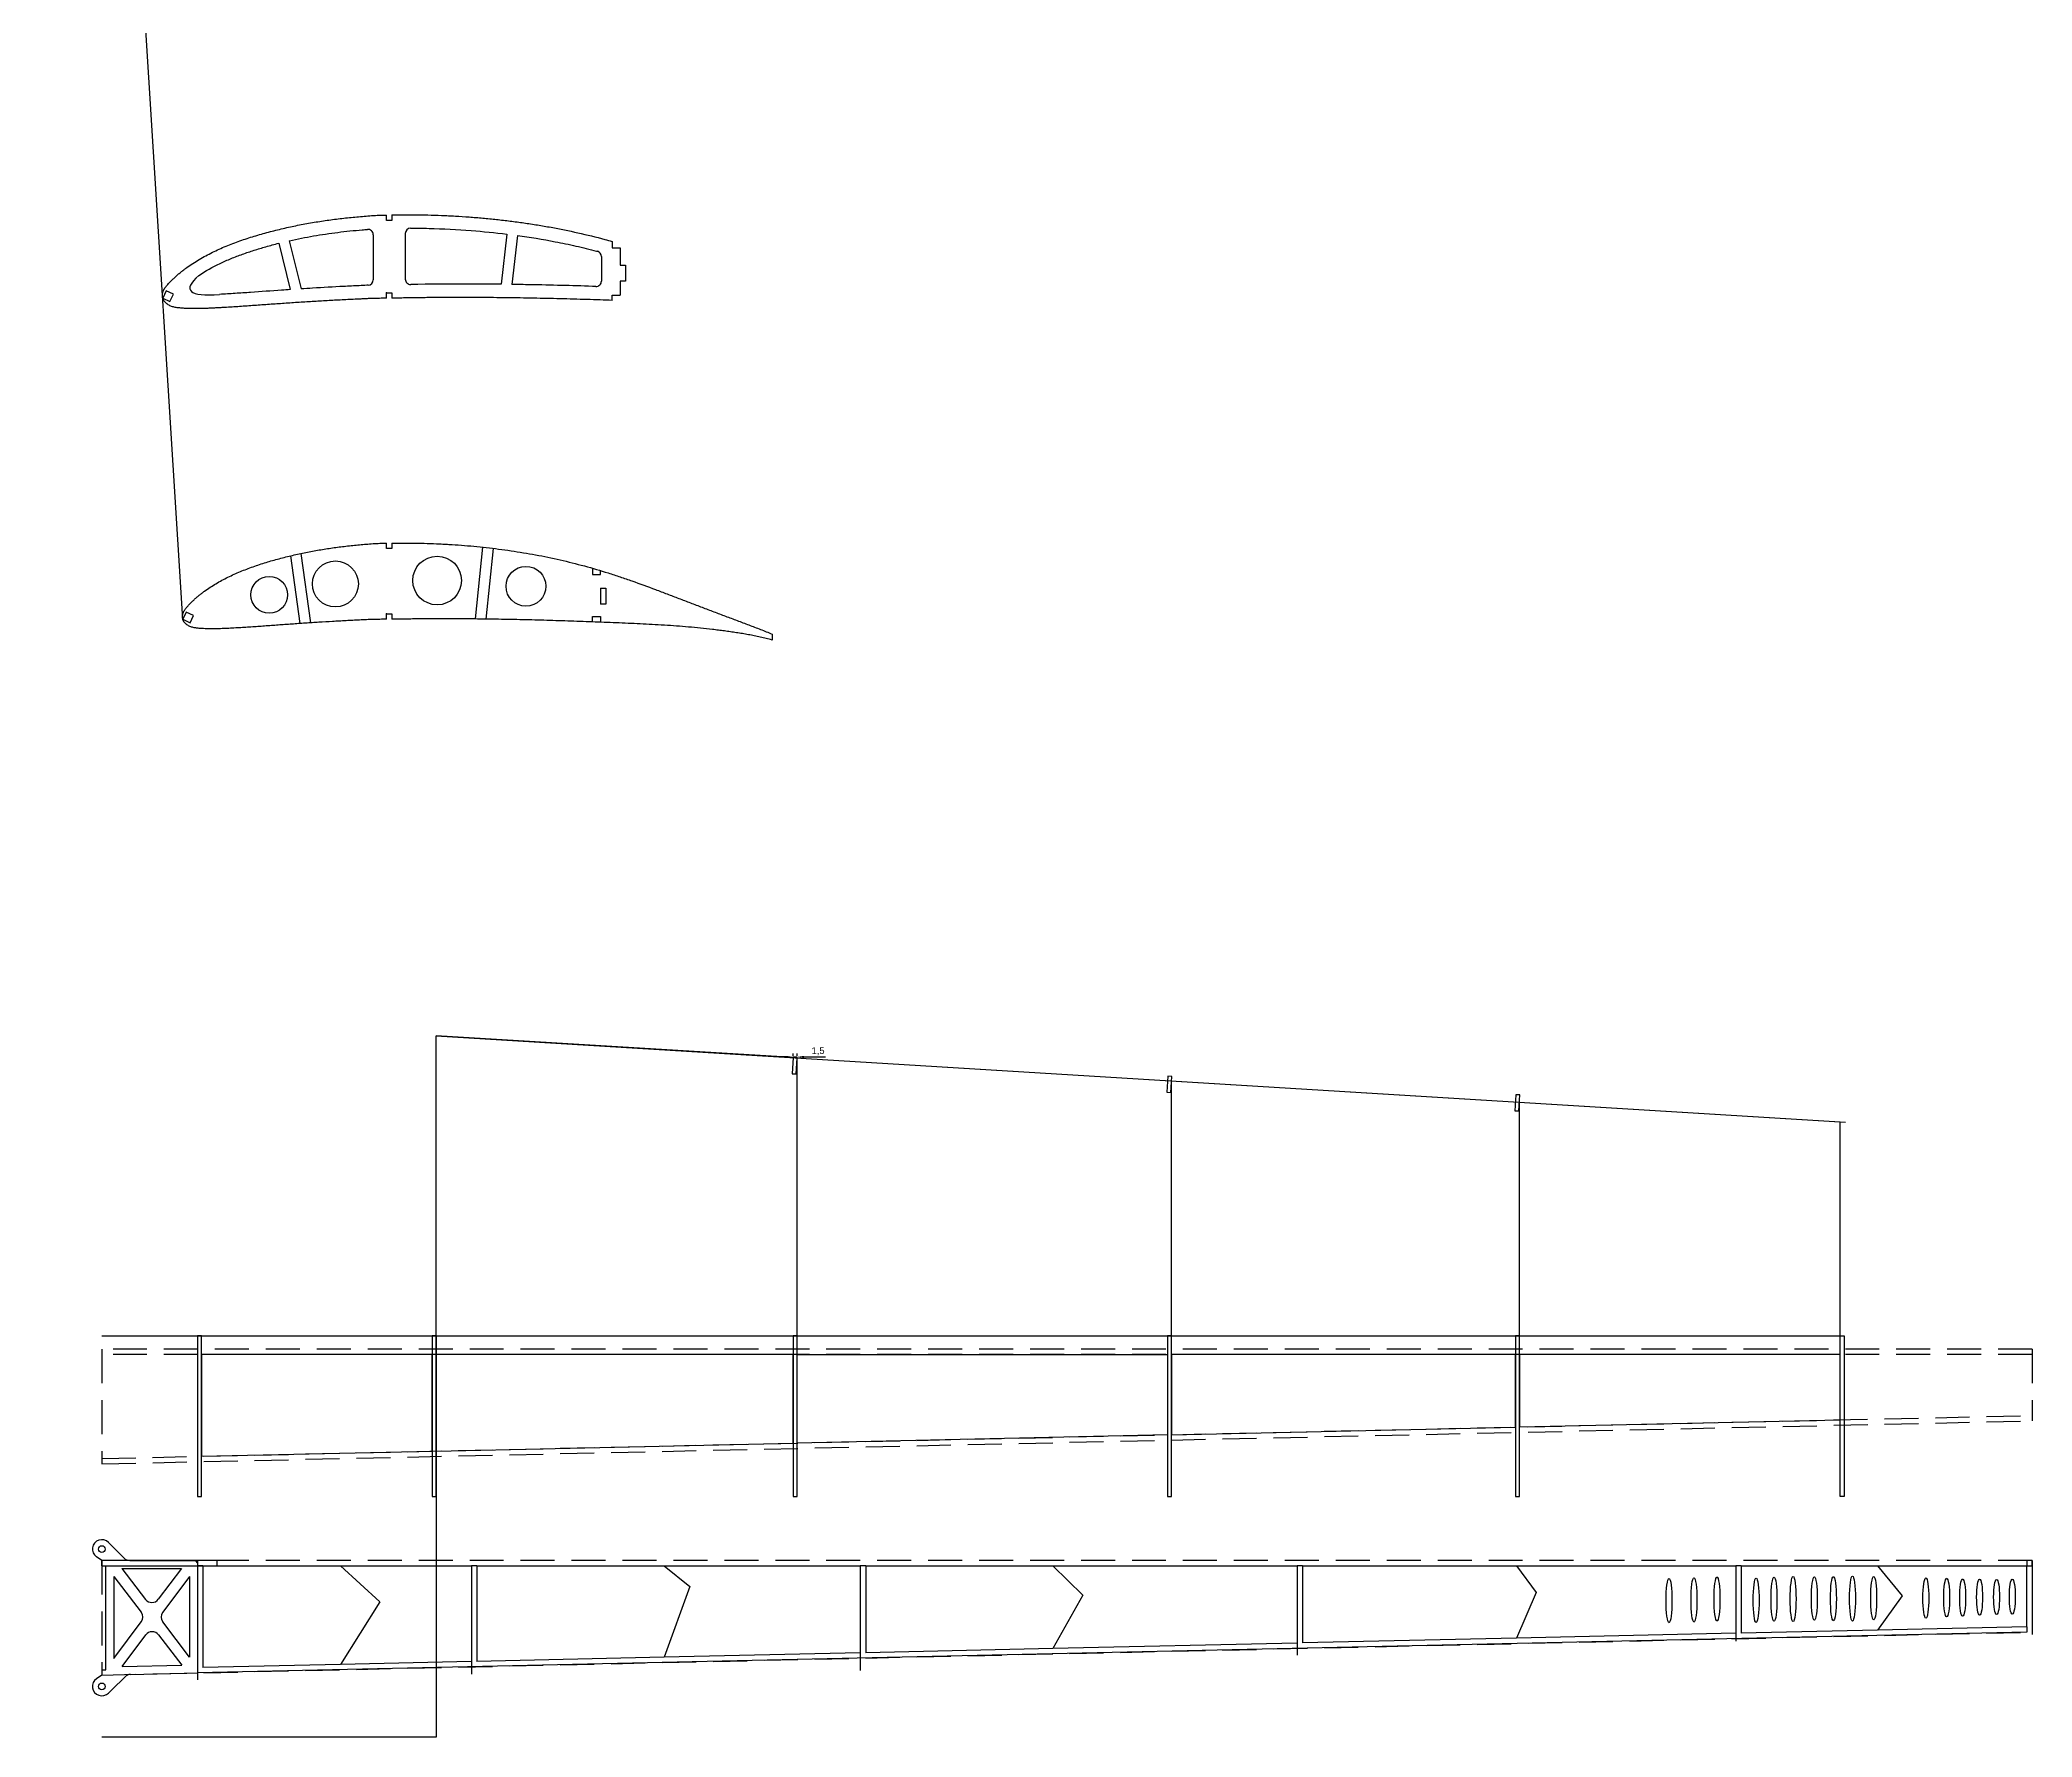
# Model space of a CAD drawing. Header units: millimetres. Extents: x -6564 to 404, y -3346 to 414.
# Drawn here: x -5737 to -4992, y -1348 to -714 of the extents above; entities that cross this region are included whole.
import ezdxf

# ---------------------------------------------------------------- set-up
doc = ezdxf.new("R2010")
doc.units = ezdxf.units.MM
doc.linetypes.add('DASHED', pattern=[19.05, 12.7, -6.35])
for name, color, linetype in [('10', 7, 'Continuous'), ('11', 80, 'Continuous'), ('111', 140, 'DASHED'), ('7', 1, 'Continuous'), ('LAYER01', 7, 'Continuous')]:
    doc.layers.add(name, color=color, linetype=linetype)
doc.styles.get("Standard").update_dxf_attribs({"font": 'arial.ttf'})
doc.dimstyles.new('ISO-25', dxfattribs={"dimtxt": 2.5, "dimasz": 2.5, "dimexe": 1.25, "dimexo": 0.625, "dimtad": 1, "dimtxsty": 'Standard', "dimcen": 2.5, "dimadec": 0, "dimazin": 0, "dimtfac": 1, "dimtmove": 0, "dimatfit": 3, "dimfxl": 1, "dimarcsym": 0})

# ---------------------------------------------------------------- blocks, each defined once
blk = doc.blocks.new('*D19')
at = {"layer": '7', "color": 0, "lineweight": -2, "transparency": 16777216}
for p, q in [((-5457.33, -1093.75), (-5459.83, -1093.75)), ((-5454.83, -1093.38), (-5454.83, -1092.5)), ((-5454.83, -1093.75), (-5453.33, -1093.75)), ((-5453.33, -1093.38), (-5453.33, -1092.5)), ((-5450.83, -1093.75), (-5442.74, -1093.75))]:
    blk.add_line(p, q, dxfattribs=at)
at = {"layer": '7', "color": 0, "transparency": 16777216}
for points in [[(-5457.33, -1093.33), (-5457.33, -1094.16), (-5454.83, -1093.75)], [(-5450.83, -1093.33), (-5450.83, -1094.16), (-5453.33, -1093.75)]]:
    blk.add_solid(points, dxfattribs=at)
at = {"layer": 'Defpoints', "color": 0, "transparency": 16777216}
for p in [(-5454.83, -1094), (-5453.33, -1093.75), (-5453.33, -1094)]:
    blk.add_point(p, dxfattribs=at)
at = {"layer": '7', "color": 0, "transparency": 16777216, "insert": (-5445.53, -1091.62), "char_height": 2.5, "attachment_point": 5}
blk.add_mtext('1,5', dxfattribs=at)

msp = doc.modelspace()

# ---------------------------------------------------------------- linework, layer by layer
for p, q in [((-5683.0356, -930.1485), (-5736.5064, -79.1038)), ((-5606.8713, -781.0124), (-5606.8713, -779.0294)), ((-5604.8713, -781.0124), (-5606.8713, -781.0124)), ((-5604.8713, -779.0124), (-5604.8713, -781.0124)), ((-5647.1432, -789.5775), (-5642.9092, -806.905)), ((-5643.2518, -788.6514), (-5638.8564, -806.6396)), ((-5611.8713, -786.3841), (-5611.8713, -803.2895)), ((-5599.8713, -785.946), (-5599.8713, -802.9901)), ((-5561.9005, -786.1615), (-5564.0637, -804.9336)), ((-5557.9336, -786.6786), (-5560.0431, -804.9844)), ((-5522.5347, -788.8978), (-5522.5347, -791.2978)), ((-5526.5347, -794.5216), (-5526.5347, -803.7274)), ((-5522.5347, -791.2978), (-5519.5347, -791.2978)), ((-5519.5347, -791.2978), (-5519.5347, -797.7978)), ((-5519.5347, -797.7978), (-5517.5347, -797.7978)), ((-5517.5347, -803.7978), (-5519.5347, -803.7978)), ((-5519.5347, -803.7978), (-5519.5347, -808.9318)), ((-5517.5347, -797.7978), (-5517.5347, -803.7978)), ((-5606.8713, -810.1311), (-5606.8713, -808.1311)), ((-5606.8713, -808.1311), (-5604.8713, -808.1311)), ((-5604.8713, -808.1311), (-5604.8713, -810.0971)), ((-5522.5347, -810.9318), (-5522.5347, -808.9318)), ((-5522.5347, -808.9318), (-5519.5347, -808.9318)), ((-5642.802, -906.4168), (-5639.3041, -931.7386)), ((-5638.8861, -905.5334), (-5635.3029, -931.4724)), ((-5606.8713, -903.6999), (-5606.8713, -901.7177)), ((-5604.8713, -903.6999), (-5606.8713, -903.6999)), ((-5604.8713, -901.6999), (-5604.8713, -903.6999)), ((-5570.9916, -903.1733), (-5573.7979, -930.0236)), ((-5567.0171, -903.6256), (-5569.781, -930.0703)), ((-5529.8952, -911.0459), (-5529.8952, -913.4459)), ((-5529.8952, -913.4459), (-5526.8952, -913.4459)), ((-5526.8952, -913.4459), (-5526.8952, -911.9272)), ((-5526.8952, -918.4459), (-5524.8952, -918.4459)), ((-5526.8952, -918.4459), (-5526.8952, -924.4459)), ((-5524.8952, -918.4459), (-5524.8952, -924.4459)), ((-5606.8713, -930.1311), (-5606.8713, -928.1311)), ((-5606.8713, -928.1311), (-5604.8713, -928.1311)), ((-5604.8713, -928.1311), (-5604.8713, -930.1054)), ((-5529.8952, -931.1353), (-5529.8952, -929.1353)), ((-5529.8952, -929.1353), (-5526.8952, -929.1353)), ((-5524.8952, -924.4459), (-5526.8952, -924.4459)), ((-5526.8952, -929.1353), (-5526.8952, -931.2496)), ((-5676.052, -1204.9932), (-5676.052, -1243.0112)), ((-5589.8267, -1204.9932), (-5676.052, -1204.9932)), ((-5589.8267, -1241.0931), (-5589.8267, -1204.9932)), ((-5588.3267, -1204.9932), (-5588.3267, -1241.0597)), ((-5454.8267, -1204.9932), (-5588.3267, -1204.9932)), ((-5454.8267, -1238.0898), (-5454.8267, -1204.9932)), ((-5453.3267, -1204.9932), (-5314.8267, -1204.9932)), ((-5453.3267, -1238.0565), (-5453.3267, -1204.9932)), ((-5314.8267, -1204.9932), (-5314.8267, -1234.9754)), ((-5313.3267, -1204.9932), (-5313.3267, -1234.942)), ((-5184.8267, -1204.9932), (-5313.3267, -1204.9932)), ((-5184.8267, -1232.0834), (-5184.8267, -1204.9932)), ((-5183.3267, -1204.9932), (-5183.3267, -1232.05)), ((-5063.3267, -1204.9932), (-5183.3267, -1204.9932)), ((-5063.3267, -1229.3805), (-5063.3267, -1204.9932)), ((-5314.8267, -1234.9754), (-5453.3267, -1238.0565)), ((-5313.3267, -1234.942), (-5184.8267, -1232.0834)), ((-5183.3267, -1232.05), (-5063.3267, -1229.3805)), ((-5676.052, -1243.0112), (-5589.8267, -1241.0931)), ((-5588.3267, -1241.0597), (-5454.8267, -1238.0898)), ((-5715.8016, -1275.2025), (-5715.8016, -1275.2025)), ((-5715.8016, -1275.2025), (-5715.8016, -1275.2025)), ((-5715.8016, -1275.2025), (-5715.8016, -1275.2025)), ((-5715.8016, -1275.2025), (-5715.8016, -1275.2025)), ((-5715.8016, -1275.2025), (-5715.8016, -1275.2025)), ((-5715.8016, -1275.2025), (-5715.8016, -1275.2025)), ((-5715.8016, -1275.2025), (-5715.8016, -1275.2025)), ((-5715.8016, -1275.2025), (-5715.8016, -1275.2025)), ((-5715.8016, -1275.2025), (-5715.8016, -1275.2025)), ((-5715.8016, -1275.2025), (-5715.8016, -1275.2025)), ((-5713.3267, -1281.9274), (-5715.3121, -1280.5597)), ((-5710.8518, -1275.2025), (-5710.8518, -1275.2025)), ((-5710.8518, -1275.2025), (-5710.8518, -1275.2025)), ((-5710.8518, -1275.2025), (-5710.8518, -1275.2025)), ((-5710.8518, -1275.2025), (-5710.8518, -1275.2025)), ((-5710.8518, -1275.2025), (-5710.8518, -1275.2025)), ((-5710.8518, -1275.2025), (-5710.8518, -1275.2025)), ((-5710.8518, -1275.2025), (-5710.8518, -1275.2025)), ((-5710.8518, -1275.2025), (-5710.8518, -1275.2025)), ((-5710.8518, -1275.2025), (-5710.8518, -1275.2025)), ((-5710.8518, -1275.2025), (-5710.8518, -1275.2025)), ((-5710.8518, -1275.2025), (-5705.0056, -1281.0487)), ((-5710.8518, -1275.2025), (-5710.8518, -1275.2025)), ((-5710.8518, -1275.2025), (-5710.8518, -1275.2025)), ((-5710.8518, -1275.2025), (-5710.8518, -1275.2025)), ((-5710.8518, -1275.2025), (-5710.8518, -1275.2025)), ((-5710.8518, -1275.2025), (-5710.8518, -1275.2025)), ((-5710.8518, -1275.2025), (-5710.8518, -1275.2025)), ((-5710.8518, -1275.2025), (-5710.8518, -1275.2025)), ((-5710.8518, -1275.2025), (-5710.8518, -1275.2025)), ((-5710.8518, -1275.2025), (-5710.8518, -1275.2025)), ((-5710.8518, -1275.2025), (-5710.8518, -1275.2025)), ((-5713.3267, -1281.9274), (-5713.3267, -1281.9274)), ((-5713.3267, -1281.9274), (-5713.3267, -1281.9274)), ((-5713.3267, -1283.9274), (-5713.3267, -1281.9274)), ((-5713.3267, -1281.9274), (-5713.3267, -1281.9274)), ((-5713.3267, -1281.9274), (-5713.3267, -1281.9274)), ((-5713.3267, -1281.9274), (-5713.3267, -1281.9274)), ((-5713.3267, -1281.9274), (-5713.3267, -1281.9274)), ((-5713.3267, -1283.9274), (-5711.8267, -1283.9274)), ((-5711.8267, -1322.7751), (-5711.8267, -1283.9274)), ((-5708.8267, -1287.9274), (-5708.8267, -1318.5967)), ((-5708.8267, -1287.9274), (-5698.586, -1301.3078)), ((-5705.8267, -1284.9274), (-5683.552, -1284.9274)), ((-5705.8267, -1284.9274), (-5697.0025, -1296.491)), ((-5702.8843, -1281.9274), (-5678.3843, -1281.9274)), ((-5683.552, -1284.9274), (-5692.2183, -1296.4721)), ((-5680.552, -1287.9273), (-5690.5751, -1301.3181)), ((-5680.552, -1287.9273), (-5680.5513, -1318.0493)), ((-5678.3843, -1281.9274), (-5677.552, -1282.9765)), ((-5678.3843, -1281.9274), (-5677.552, -1281.9274)), ((-5677.552, -1281.9274), (-5677.552, -1282.9765)), ((-5677.552, -1282.9765), (-5677.552, -1323.9765)), ((-5675.552, -1283.9274), (-5677.552, -1283.9274)), ((-5677.552, -1283.9274), (-5677.552, -1326.5326)), ((-5675.552, -1283.9274), (-5675.552, -1321.943)), ((-5573.1369, -1283.9274), (-5575.1369, -1283.9274)), ((-5575.1369, -1283.9274), (-5575.1369, -1324.3992)), ((-5575.1369, -1283.9274), (-5575.1369, -1319.7014)), ((-5573.1369, -1283.9274), (-5573.1369, -1319.6679)), ((-5427.7333, -1283.9274), (-5429.7333, -1283.9274)), ((-5429.7333, -1283.9274), (-5429.7333, -1323.1138)), ((-5429.7333, -1283.9274), (-5429.7333, -1316.4666)), ((-5427.7333, -1283.9274), (-5427.7333, -1316.4331)), ((-5264.4559, -1283.9274), (-5266.4559, -1283.9274)), ((-5266.4559, -1283.9274), (-5266.4559, -1317.3716)), ((-5266.4559, -1283.9274), (-5266.4559, -1312.8328)), ((-5264.4559, -1283.9274), (-5264.4559, -1312.7993)), ((-5100.3978, -1283.9274), (-5102.3978, -1283.9274)), ((-5102.3978, -1283.9274), (-5102.3978, -1312.1346)), ((-5102.3978, -1283.9274), (-5102.3978, -1309.1816)), ((-5100.3978, -1283.9274), (-5100.3978, -1309.1481)), ((-4991.5951, -1281.9274), (-4993.5951, -1281.9274)), ((-4993.5951, -1281.9274), (-4993.5951, -1283.9274)), ((-4993.5951, -1306.7639), (-4993.5951, -1283.9274)), ((-4993.5951, -1283.9274), (-4991.5951, -1283.9274)), ((-4991.5951, -1283.9274), (-4991.5951, -1281.9274)), ((-4991.5951, -1283.9274), (-4991.5951, -1309.5886)), ((-5708.8267, -1318.5967), (-5698.5691, -1304.9322)), ((-5705.753, -1321.5958), (-5696.9072, -1309.7778)), ((-5692.1231, -1309.7522), (-5683.4777, -1321.0484)), ((-5680.5513, -1318.0493), (-5690.5583, -1304.9358)), ((-4993.5951, -1308.7639), (-5677.552, -1323.9765)), ((-4993.5951, -1306.7639), (-4993.5951, -1308.7639)), ((-5713.3267, -1324.7751), (-5715.3121, -1326.1428)), ((-5713.3267, -1322.7751), (-5713.3267, -1324.7751)), ((-5713.3267, -1322.7751), (-5711.8267, -1322.7751)), ((-5709.6314, -1330.3032), (-5704.6593, -1325.4275)), ((-5705.753, -1321.5958), (-5683.4777, -1321.0484)), ((-5702.605, -1324.5358), (-5677.552, -1323.9765)), ((-5710.8518, -1331.5), (-5709.6314, -1330.3032)), ((-5710.8518, -1331.5), (-5710.8518, -1331.5)), ((-5710.8518, -1331.5), (-5710.8518, -1331.5)), ((-5710.8518, -1331.5), (-5710.8518, -1331.5)), ((-5710.8518, -1331.5), (-5710.8518, -1331.5)), ((-5710.8518, -1331.5), (-5710.8518, -1331.5)), ((-5710.8518, -1331.5), (-5710.8518, -1331.5)), ((-5710.8518, -1331.5), (-5710.8518, -1331.5)), ((-5710.8518, -1331.5), (-5710.8518, -1331.5))]:
    msp.add_line(p, q)
at = {"color": 7, "linetype": 'Continuous', "lineweight": 25}
for p, q in [((-5677.0805, -801.6488), (-5677.0803, -801.649)), ((-5689.3135, -807.3408), (-5690.5813, -810.0597)), ((-5690.5813, -810.0597), (-5687.8624, -811.3276)), ((-5686.5945, -808.6086), (-5689.3135, -807.3408)), ((-5687.8624, -811.3276), (-5686.5945, -808.6086)), ((-5681.7678, -927.4296), (-5683.0356, -930.1485)), ((-5683.0356, -930.1485), (-5680.3167, -931.4163)), ((-5679.0488, -928.6974), (-5681.7678, -927.4296)), ((-5680.3167, -931.4163), (-5679.0488, -928.6974)), ((-5462.7583, -935.6936), (-5462.7547, -937.899))]:
    msp.add_line(p, q, dxfattribs=at)
for points in [[(-5453.328, -1094.0953), (-5454.8252, -1094.0034), (-5455.1925, -1099.9922), (-5453.6953, -1100.084)], [(-5313.2293, -1101.0504), (-5314.7265, -1100.9585), (-5315.0938, -1106.9473), (-5313.5966, -1107.0391)], [(-5183.1636, -1107.9335), (-5184.6608, -1107.8417), (-5185.0282, -1113.8304), (-5183.531, -1113.9222)]]:
    msp.add_lwpolyline(points, close=True)
for centre, radius in [((-5626.012, -916.9338), 8.5967), ((-5587.9547, -915.6451), 9.0927), ((-5650.7285, -920.998), 6.8754), ((-5554.7578, -917.793), 7.4394), ((-5713.3267, -1277.6774), 1.25), ((-5713.3267, -1277.6774), 1.25), ((-5713.3267, -1277.6774), 1.25), ((-5713.3267, -1277.6774), 1.25), ((-5713.3267, -1277.6774), 1.25), ((-5713.3267, -1329.0251), 1.25), ((-5713.3267, -1329.0251), 1.25), ((-5713.3267, -1329.0251), 1.25), ((-5713.3267, -1329.0251), 1.25)]:
    msp.add_circle(centre, radius)
for centre, radius, start, end in [((-5613.8713, -786.3841), 2, 0, 94.4963538), ((-5597.8713, -785.946), 2, 90.0964533, 180), ((-5528.5347, -794.5216), 2, 0, 75.2903828), ((-5613.8713, -803.2895), 2, 272.3020834, 360), ((-5597.8713, -802.9901), 2, 180, 270.9236556), ((-5528.5347, -803.7274), 2, 268.1605846, 0), ((-5713.3267, -1277.6774), 3.5, 44.9999904, 235.4397847), ((-5702.8843, -1278.9274), 3, 225, 270), ((-5700.9683, -1303.1312), 3, 323.1053529, 37.4284599), ((-5694.6175, -1294.6711), 3, 217.347277, 323.1053529), ((-5688.1733, -1303.1158), 3, 143.1849578, 217.347277), ((-5694.5055, -1311.5755), 3, 37.4284599, 143.1849578), ((-5702.4817, -1327.6322), 3.0988, 92.2806892, 134.6472572), ((-5713.3267, -1329.0251), 3.5, 124.5603084, 315.0000009)]:
    msp.add_arc(centre, radius, start, end)
for points, knots in [([(-5606.8713, -810.1311), (-5607.7632, -810.1488), (-5609.12, -810.1697), (-5610.9419, -810.2035), (-5612.3368, -810.2379), (-5613.7315, -810.2882), (-5615.1255, -810.3541), (-5616.5196, -810.4187), (-5618.3788, -810.5008), (-5620.7023, -810.6151), (-5623.4907, -810.7565), (-5626.279, -810.9033), (-5629.9966, -811.1097), (-5633.7141, -811.3277), (-5637.4311, -811.5597), (-5640.2189, -811.7386), (-5643.0064, -811.9231), (-5645.7939, -812.1126), (-5648.5812, -812.3068), (-5651.3685, -812.505), (-5654.1557, -812.7055), (-5656.9431, -812.9063), (-5659.7309, -813.104), (-5662.5194, -813.2936), (-5665.3088, -813.4705), (-5667.6344, -813.6029), (-5669.4952, -813.7025), (-5670.891, -813.7742), (-5672.287, -813.8435), (-5673.6832, -813.908), (-5675.0799, -813.9636), (-5676.477, -814.0073), (-5677.8746, -814.0278), (-5679.2725, -814.0278), (-5680.67, -813.9956), (-5682.0668, -813.9388), (-5683.4613, -813.8402), (-5684.8535, -813.7134), (-5686.2384, -813.5145), (-5687.3589, -813.1775), (-5688.1952, -812.764), (-5688.6904, -812.4565), (-5689.0614, -812.1747), (-5689.4202, -811.8777), (-5689.7493, -811.5469), (-5690.0049, -811.2296), (-5690.1407, -811.0409), (-5690.2357, -810.8946), (-5690.3223, -810.7433), (-5690.3992, -810.5867), (-5690.467, -810.426), (-5690.5324, -810.2649), (-5690.5868, -810.1002), (-5690.6195, -809.9299), (-5690.6443, -809.758), (-5690.6624, -809.5848), (-5690.6743, -809.4109), (-5690.6839, -809.1783), (-5690.6894, -808.8868), (-5690.6592, -808.5966), (-5690.6352, -808.3656), (-5690.605, -808.1937), (-5690.5639, -808.0241), (-5690.5011, -807.8001), (-5690.4051, -807.525), (-5690.2612, -807.2067), (-5690.0482, -806.7921), (-5689.7377, -806.2989), (-5689.3244, -805.7349), (-5688.8802, -805.1951), (-5688.4147, -804.6736), (-5687.9326, -804.1675), (-5687.443, -803.6686), (-5686.7821, -803.0115), (-5685.9374, -802.2092), (-5684.895, -801.2775), (-5683.82, -800.3837), (-5682.7199, -799.521), (-5681.222, -798.4116), (-5679.2977, -797.0973), (-5676.9254, -795.6171), (-5674.493, -794.238), (-5672.0091, -792.9543), (-5669.4774, -791.768), (-5666.9067, -790.6692), (-5664.3072, -789.6412), (-5661.6815, -788.6822), (-5659.0357, -787.7813), (-5656.3709, -786.9381), (-5653.6905, -786.1471), (-5650.9968, -785.4031), (-5648.2914, -784.7032), (-5645.5754, -784.047), (-5642.8495, -783.4341), (-5639.2029, -782.6737), (-5634.6246, -781.8261), (-5630.0247, -781.1104), (-5626.3349, -780.6111), (-5623.563, -780.2743), (-5620.7875, -779.9713), (-5618.009, -779.7), (-5615.2272, -779.4684), (-5612.4446, -779.2514), (-5609.6591, -779.0786), (-5607.8, -779.0294), (-5606.8713, -779.0294)], [0.472290306, 0.472290306, 0.472290306, 0.472290306, 0.480203193, 0.484328564, 0.488453936, 0.492579307, 0.496704679, 0.50083005, 0.504955422, 0.513206165, 0.521456908, 0.529707651, 0.537958394, 0.55445988, 0.562710623, 0.570961366, 0.579212108, 0.587462851, 0.595713594, 0.603964337, 0.61221508, 0.620465823, 0.628716566, 0.636967309, 0.645218052, 0.653468795, 0.657594167, 0.661719538, 0.66584491, 0.669970281, 0.674095653, 0.678221024, 0.682346396, 0.686471767, 0.690597139, 0.69472251, 0.698847882, 0.702973253, 0.707098625, 0.711223996, 0.713286682, 0.715349368, 0.71638071, 0.717412053, 0.719474739, 0.720506082, 0.721021753, 0.721537425, 0.722053096, 0.722568768, 0.723084439, 0.72360011, 0.724115782, 0.724631453, 0.725147125, 0.725662796, 0.726178468, 0.726694139, 0.727725482, 0.728756825, 0.729272496, 0.729788168, 0.730303839, 0.730819511, 0.731850853, 0.732882196, 0.733913539, 0.735976225, 0.738038911, 0.740101596, 0.742164282, 0.744226968, 0.746289654, 0.748352339, 0.752477711, 0.756603082, 0.760728454, 0.764853825, 0.768979197, 0.77722994, 0.785480683, 0.793731426, 0.801982169, 0.810232912, 0.818483655, 0.826734398, 0.834985141, 0.843235884, 0.851486627, 0.859737369, 0.867988112, 0.876238855, 0.884489598, 0.892740341, 0.900991084, 0.91749257, 0.933994056, 0.942244799, 0.950495542, 0.958746285, 0.966997028, 0.975247771, 0.983498514, 0.991749257, 1, 1, 1, 1]), ([(-5604.8713, -779.0124), (-5604.6802, -779.0108), (-5603.6313, -779.002), (-5601.7247, -778.9825), (-5599.1516, -778.9453), (-5596.5782, -778.9451), (-5594.0049, -778.9602), (-5590.5742, -779.0202), (-5587.1446, -779.1217), (-5583.7167, -779.272), (-5580.2901, -779.4501), (-5576.0103, -779.7312), (-5570.8809, -780.1545), (-5565.7595, -780.6667), (-5560.6474, -781.2642), (-5555.5464, -781.9493), (-5550.4581, -782.7239), (-5543.695, -783.8881), (-5535.287, -785.5959), (-5527.6924, -787.4749), (-5523.4585, -788.6384), (-5522.5347, -788.8978)], [0.0121438, 0.0121438, 0.0121438, 0.0121438, 0.015625, 0.03125, 0.046875, 0.0625, 0.078125, 0.09375, 0.125, 0.140625, 0.15625, 0.1875, 0.21875, 0.25, 0.28125, 0.3125, 0.34375, 0.375, 0.4375, 0.5, 0.517479689, 0.517479689, 0.517479689, 0.517479689]), ([(-5677.0803, -801.649), (-5674.5231, -799.9403), (-5671.8698, -798.4481), (-5667.769, -796.4825), (-5666.3816, -795.8734), (-5663.5777, -794.7207), (-5662.1611, -794.1774), (-5659.3025, -793.1481), (-5657.8614, -792.6602), (-5654.9568, -791.7346), (-5653.4922, -791.2961), (-5650.4011, -790.4198), (-5648.7748, -789.9863), (-5647.1432, -789.5775)], [0, 0, 0, 0, 0.125, 0.125, 0.1875, 0.1875, 0.25, 0.25, 0.3125, 0.3125, 0.375, 0.375, 0.443881636, 0.443881636, 0.443881636, 0.443881636]), ([(-5643.2518, -788.6514), (-5643.2161, -788.6433), (-5643.1804, -788.6353), (-5640.1682, -787.9573), (-5637.1746, -787.3664), (-5631.1563, -786.3285), (-5628.1299, -785.8808), (-5622.07, -785.121), (-5619.0344, -784.8049), (-5615.3382, -784.4956), (-5614.6832, -784.4418), (-5614.0281, -784.3903)], [0.498501041, 0.498501041, 0.498501041, 0.498501041, 0.5, 0.5, 0.625, 0.625, 0.75, 0.75, 0.875, 0.875, 0.901916741, 0.901916741, 0.901916741, 0.901916741]), ([(-5597.8746, -783.946), (-5596.8998, -783.9444), (-5595.9254, -783.9485), (-5593.631, -783.9667), (-5592.3117, -783.989), (-5585.7184, -784.1425), (-5580.4558, -784.4115), (-5570.7617, -785.1681), (-5566.327, -785.6148), (-5561.9005, -786.1615)], [0.070694357, 0.070694357, 0.070694357, 0.070694357, 0.09375, 0.09375, 0.125, 0.125, 0.25, 0.25, 0.355758671, 0.355758671, 0.355758671, 0.355758671]), ([(-5557.9336, -786.6786), (-5553.2246, -787.3251), (-5548.5252, -788.0887), (-5541.2357, -789.4934), (-5538.6386, -790.037), (-5533.4779, -791.2071), (-5530.9112, -791.8339), (-5528.2471, -792.5294), (-5528.1369, -792.5583), (-5528.0268, -792.5872)], [0.387368242, 0.387368242, 0.387368242, 0.387368242, 0.5, 0.5, 0.5625, 0.5625, 0.625, 0.625, 0.627696567, 0.627696567, 0.627696567, 0.627696567]), ([(-5642.9092, -806.905), (-5643.9771, -806.9763), (-5645.0448, -807.0488), (-5649.9769, -807.3882), (-5653.8402, -807.6707), (-5659.6359, -808.084), (-5661.568, -808.2189), (-5665.4333, -808.4684), (-5667.3667, -808.5807), (-5669.3006, -808.6835)], [0.857731488, 0.857731488, 0.857731488, 0.857731488, 0.875, 0.875, 0.9375, 0.9375, 0.96875, 0.96875, 1, 1, 1, 1]), ([(-5613.7909, -805.2879), (-5613.9304, -805.2935), (-5614.0699, -805.2993), (-5615.1769, -805.3475), (-5616.1441, -805.3951), (-5619.0464, -805.5253), (-5620.9808, -805.6211), (-5626.7834, -805.9178), (-5630.6507, -806.1337), (-5635.9635, -806.4566), (-5637.41, -806.547), (-5638.8564, -806.6396)], [0.70087281, 0.70087281, 0.70087281, 0.70087281, 0.703125, 0.703125, 0.71875, 0.71875, 0.75, 0.75, 0.8125, 0.8125, 0.835886239, 0.835886239, 0.835886239, 0.835886239]), ([(-5522.5347, -810.9318), (-5524.0441, -810.88), (-5528.8705, -810.7175), (-5537.0145, -810.4662), (-5545.3093, -810.2557), (-5551.9465, -810.1181), (-5556.9251, -810.0302), (-5561.9044, -809.9575), (-5566.8846, -809.9038), (-5571.8655, -809.8651), (-5576.8473, -809.8455), (-5581.83, -809.8444), (-5586.8135, -809.8661), (-5590.9672, -809.9007), (-5594.2907, -809.939), (-5596.7834, -809.974), (-5598.861, -810.008), (-5600.523, -810.0386), (-5602.1853, -810.0615), (-5603.6346, -810.0799), (-5604.6686, -810.0942), (-5604.8713, -810.0971)], [0.222552324, 0.222552324, 0.222552324, 0.222552324, 0.235976225, 0.265473253, 0.294970281, 0.309718795, 0.324467309, 0.339215823, 0.353964337, 0.368712851, 0.383461366, 0.39820988, 0.412958394, 0.427706908, 0.435081165, 0.442455422, 0.449829679, 0.453516807, 0.457203936, 0.464578193, 0.466376276, 0.466376276, 0.466376276, 0.466376276]), ([(-5564.0637, -804.9336), (-5568.1833, -804.8872), (-5572.3029, -804.8582), (-5583.5614, -804.8313), (-5590.7003, -804.8747), (-5597.839, -804.9898)], [0.433569917, 0.433569917, 0.433569917, 0.433569917, 0.5, 0.5, 0.615117322, 0.615117322, 0.615117322, 0.615117322]), ([(-5528.5988, -805.7263), (-5529.0384, -805.7122), (-5529.478, -805.6982), (-5537.6652, -805.4399), (-5545.4152, -805.2384), (-5555.4591, -805.0537), (-5557.7511, -805.0164), (-5560.0431, -804.9844)], [0.242907696, 0.242907696, 0.242907696, 0.242907696, 0.25, 0.25, 0.375, 0.375, 0.411958784, 0.411958784, 0.411958784, 0.411958784]), ([(-5606.8713, -930.1311), (-5607.6923, -930.1459), (-5608.9361, -930.1569), (-5610.6028, -930.1774), (-5611.8712, -930.2028), (-5613.1393, -930.2473), (-5614.4068, -930.3102), (-5615.6746, -930.3711), (-5617.3655, -930.4466), (-5619.4789, -930.5539), (-5622.0156, -930.6859), (-5624.5528, -930.8222), (-5627.9359, -931.0144), (-5631.3198, -931.2171), (-5634.704, -931.4329), (-5637.2424, -931.599), (-5639.781, -931.7704), (-5642.3199, -931.9461), (-5644.8589, -932.1264), (-5647.3981, -932.3107), (-5649.9375, -932.4967), (-5652.4774, -932.6829), (-5655.0178, -932.8666), (-5657.5592, -933.0429), (-5660.1016, -933.2075), (-5662.2214, -933.3307), (-5663.9177, -933.4237), (-5665.1901, -933.4909), (-5666.4627, -933.5559), (-5667.7356, -933.6161), (-5669.0089, -933.6682), (-5670.2826, -933.7097), (-5671.557, -933.7285), (-5672.8316, -933.7296), (-5674.1058, -933.6999), (-5675.3795, -933.6491), (-5676.6509, -933.558), (-5677.9206, -933.4434), (-5679.1826, -933.255), (-5680.2011, -932.935), (-5680.9574, -932.5451), (-5681.4055, -932.2589), (-5681.7391, -931.9955), (-5682.0622, -931.7196), (-5682.3563, -931.4117), (-5682.5827, -931.1168), (-5682.7013, -930.9408), (-5682.7838, -930.8046), (-5682.8586, -930.6641), (-5682.9248, -930.5192), (-5682.9822, -930.3708), (-5683.0349, -930.2209), (-5683.0755, -930.0673), (-5683.0961, -929.9098), (-5683.1109, -929.7518), (-5683.1212, -929.593), (-5683.127, -929.434), (-5683.1315, -929.2217), (-5683.1376, -928.9559), (-5683.1118, -928.6912), (-5683.0976, -928.4796), (-5683.0745, -928.322), (-5683.0405, -928.1663), (-5682.9883, -927.9606), (-5682.9065, -927.7077), (-5682.7792, -927.4155), (-5682.5908, -927.0344), (-5682.312, -926.5817), (-5681.9393, -926.0643), (-5681.5374, -925.5694), (-5681.1151, -925.0918), (-5680.6766, -924.6293), (-5680.2316, -924.1729), (-5679.6301, -923.5725), (-5678.8615, -922.8391), (-5677.9131, -921.987), (-5676.9343, -921.1702), (-5675.9329, -920.3813), (-5674.5689, -919.367), (-5672.8158, -918.1662), (-5670.6551, -916.8127), (-5668.4385, -915.5532), (-5666.1753, -914.3797), (-5663.8681, -913.2962), (-5661.5254, -912.2924), (-5659.157, -911.3524), (-5656.764, -910.4771), (-5654.3533, -909.6534), (-5651.9252, -908.8835), (-5649.4832, -908.1606), (-5647.0292, -907.4809), (-5644.5649, -906.8414), (-5642.091, -906.2418), (-5639.6084, -905.6819), (-5636.2876, -904.9871), (-5632.1191, -904.213), (-5627.9321, -903.5587), (-5624.5743, -903.1024), (-5622.0521, -902.7949), (-5619.5272, -902.5173), (-5616.9998, -902.2699), (-5614.4701, -902.0564), (-5611.94, -901.8571), (-5609.4066, -901.7136), (-5607.7156, -901.6971), (-5606.8713, -901.7177)], [0.472189473, 0.472189473, 0.472189473, 0.472189473, 0.480203193, 0.484328564, 0.488453936, 0.492579307, 0.496704679, 0.50083005, 0.504955422, 0.513206165, 0.521456908, 0.529707651, 0.537958394, 0.55445988, 0.562710623, 0.570961366, 0.579212108, 0.587462851, 0.595713594, 0.603964337, 0.61221508, 0.620465823, 0.628716566, 0.636967309, 0.645218052, 0.653468795, 0.657594167, 0.661719538, 0.66584491, 0.669970281, 0.674095653, 0.678221024, 0.682346396, 0.686471767, 0.690597139, 0.69472251, 0.698847882, 0.702973253, 0.707098625, 0.711223996, 0.713286682, 0.715349368, 0.71638071, 0.717412053, 0.719474739, 0.720506082, 0.721021753, 0.721537425, 0.722053096, 0.722568768, 0.723084439, 0.72360011, 0.724115782, 0.724631453, 0.725147125, 0.725662796, 0.726178468, 0.726694139, 0.727725482, 0.728756825, 0.729272496, 0.729788168, 0.730303839, 0.730819511, 0.731850853, 0.732882196, 0.733913539, 0.735976225, 0.738038911, 0.740101596, 0.742164282, 0.744226968, 0.746289654, 0.748352339, 0.752477711, 0.756603082, 0.760728454, 0.764853825, 0.768979197, 0.77722994, 0.785480683, 0.793731426, 0.801982169, 0.810232912, 0.818483655, 0.826734398, 0.834985141, 0.843235884, 0.851486627, 0.859737369, 0.867988112, 0.876238855, 0.884489598, 0.892740341, 0.900991084, 0.91749257, 0.933994056, 0.942244799, 0.950495542, 0.958746285, 0.966997028, 0.975247771, 0.983498514, 0.991749257, 1, 1, 1, 1]), ([(-5604.8713, -901.6999), (-5604.76, -901.6991), (-5603.8707, -901.6934), (-5602.2035, -901.6826), (-5599.8697, -901.6543), (-5597.5357, -901.6628), (-5595.2019, -901.6831), (-5592.0906, -901.7486), (-5588.9803, -901.8498), (-5585.8718, -901.9968), (-5582.7646, -902.1681), (-5578.8837, -902.4355), (-5574.2328, -902.834), (-5569.5894, -903.3131), (-5564.9547, -903.8699), (-5560.3301, -904.5055), (-5555.7174, -905.222), (-5549.5869, -906.2974), (-5541.9659, -907.8695), (-5532.9083, -910.1397), (-5525.4422, -912.3321), (-5519.525, -914.2622), (-5513.642, -916.2945), (-5507.8026, -918.4485), (-5501.9825, -920.6536), (-5497.6222, -922.32), (-5493.262, -923.9866), (-5488.9011, -925.6512), (-5484.5381, -927.3106), (-5480.899, -928.6847), (-5477.9857, -929.7784), (-5475.7995, -930.5955), (-5473.6126, -931.4109), (-5471.4277, -932.2316), (-5469.2481, -933.066), (-5467.0747, -933.9169), (-5464.91, -934.7895), (-5463.4734, -935.3873), (-5462.7583, -935.6936)], [0.013389783, 0.013389783, 0.013389783, 0.013389783, 0.015625, 0.03125, 0.046875, 0.0625, 0.078125, 0.09375, 0.125, 0.140625, 0.15625, 0.1875, 0.21875, 0.25, 0.28125, 0.3125, 0.34375, 0.375, 0.4375, 0.5, 0.5625, 0.59375, 0.625, 0.6875, 0.71875, 0.75, 0.78125, 0.8125, 0.84375, 0.875, 0.890625, 0.90625, 0.921875, 0.9375, 0.953125, 0.96875, 0.984375, 1, 1, 1, 1]), ([(-5462.7547, -937.899), (-5463.4818, -937.6927), (-5464.945, -937.3136), (-5467.1502, -936.7911), (-5469.3662, -936.3206), (-5471.5903, -935.8938), (-5473.8206, -935.5054), (-5476.0553, -935.1484), (-5478.2931, -934.8161), (-5480.5334, -934.5056), (-5482.7757, -934.2147), (-5485.7678, -933.8521), (-5489.5118, -933.4453), (-5494.0095, -933.0262), (-5498.5102, -932.6641), (-5503.0132, -932.3562), (-5507.5176, -932.0929), (-5512.0226, -931.865), (-5516.5278, -931.6634), (-5521.0329, -931.4788), (-5527.0393, -931.2422), (-5534.5466, -930.9584), (-5543.5567, -930.6523), (-5551.0678, -930.4383), (-5557.079, -930.2946), (-5561.5888, -930.2006), (-5566.1001, -930.1202), (-5570.6131, -930.0575), (-5575.128, -930.0078), (-5579.6449, -929.9757), (-5584.164, -929.96), (-5588.6855, -929.9657), (-5592.4554, -929.9848), (-5595.4727, -930.0098), (-5597.7364, -930.0335), (-5599.6233, -930.0603), (-5601.1332, -930.0821), (-5602.6434, -930.0927), (-5603.8895, -930.0979), (-5604.7581, -930.1044), (-5604.8713, -930.1054)], [0, 0, 0, 0, 0.007374257, 0.014748514, 0.022122771, 0.029497028, 0.036871285, 0.044245542, 0.051619799, 0.058994056, 0.066368313, 0.07374257, 0.088491084, 0.103239598, 0.117988112, 0.132736627, 0.147485141, 0.162233655, 0.176982169, 0.191730683, 0.206479197, 0.235976225, 0.265473253, 0.294970281, 0.309718795, 0.324467309, 0.339215823, 0.353964337, 0.368712851, 0.383461366, 0.39820988, 0.412958394, 0.427706908, 0.435081165, 0.442455422, 0.449829679, 0.453516807, 0.457203936, 0.464578193, 0.465682613, 0.465682613, 0.465682613, 0.465682613])]:
    msp.add_open_spline(points, degree=3, knots=knots, dxfattribs=at)
for points in [[(-5677.0805, -801.6488), (-5683.3656, -807.2211), (-5680.7734, -809.5661), (-5669.3038, -808.6837)], [(-5669.3006, -808.6835), (-5669.3017, -808.6836), (-5669.3028, -808.6836), (-5669.3038, -808.6837)]]:
    msp.add_open_spline(points, degree=3, dxfattribs=at)
at = {"layer": '10'}
for p in [(-5606.8713, -808.1311), (-5606.8713, -928.1311)]:
    msp.add_point(p, dxfattribs=at)
at = {"layer": '11'}
for p, q in [((-5588.3267, -1197.9932), (-5588.3267, -1085.8147)), ((-5588.3267, -1085.8147), (-5063.3267, -1118.0171)), ((-5453.3267, -1197.9932), (-5453.3267, -1094.0954)), ((-5313.3267, -1197.9932), (-5313.3267, -1102.6827)), ((-5183.3267, -1197.9932), (-5183.3267, -1110.6566)), ((-5063.3267, -1197.9932), (-5063.3267, -1118.0171)), ((-5588.3267, -1197.9932), (-5063.3267, -1197.9932))]:
    msp.add_line(p, q, dxfattribs=at)
at = {"layer": '111'}
for p, q in [((-4991.5951, -1202.9932), (-5713.3267, -1202.9932)), ((-5713.3267, -1202.9932), (-5713.3267, -1245.841)), ((-4991.5951, -1204.9932), (-5713.3267, -1204.9932)), ((-4991.5951, -1202.9932), (-4991.5951, -1229.7852)), ((-5713.3712, -1243.8414), (-4991.6396, -1227.7857)), ((-5713.3267, -1245.841), (-4991.5951, -1229.7852)), ((-4991.5951, -1281.9274), (-5713.3267, -1281.9274)), ((-5713.3267, -1281.9274), (-5713.3267, -1324.7751)), ((-4991.5951, -1281.9274), (-4991.5951, -1308.7194)), ((-5713.3267, -1324.7751), (-4991.5951, -1308.7194))]:
    msp.add_line(p, q, dxfattribs=at)
at = {"layer": '7'}
for p, q in [((-5454.8252, -1094.0034), (-5588.3267, -1085.8147)), ((-5588.3267, -1085.8147), (-5061.3306, -1118.1395)), ((-5454.8252, -1094.0034), (-5453.3267, -1094.0034)), ((-5453.3267, -1094.0034), (-5453.3267, -1094.0954)), ((-5713.3267, -1197.9932), (-5588.3267, -1197.9932)), ((-5588.3267, -1197.9932), (-5588.3267, -1347.9932)), ((-5670.2038, -1281.9274), (-5713.3267, -1281.9274)), ((-5713.3267, -1283.9274), (-5670.2038, -1283.9274)), ((-5670.2038, -1283.9274), (-5670.2038, -1281.9274)), ((-5588.3267, -1347.9932), (-5713.3267, -1347.9932))]:
    msp.add_line(p, q, dxfattribs=at)
for points in [[(-5677.552, -1257.9932), (-5676.052, -1257.9932), (-5676.052, -1197.9932), (-5677.552, -1197.9932)], [(-5589.8267, -1257.9932), (-5588.3267, -1257.9932), (-5588.3267, -1197.9932), (-5589.8267, -1197.9932)], [(-5454.8267, -1257.9932), (-5453.3267, -1257.9932), (-5453.3267, -1197.9932), (-5454.8267, -1197.9932)], [(-5314.8267, -1257.9932), (-5313.3267, -1257.9932), (-5313.3267, -1197.9932), (-5314.8267, -1197.9932)], [(-5184.8267, -1257.9932), (-5183.3267, -1257.9932), (-5183.3267, -1197.9932), (-5184.8267, -1197.9932)], [(-5061.8267, -1257.9932), (-5063.3267, -1257.9932), (-5063.3267, -1197.9932), (-5061.8267, -1197.9932)]]:
    msp.add_lwpolyline(points, close=True, dxfattribs=at)
at = {"layer": 'LAYER01'}
for p, q in [((-5675.552, -1283.9274), (-5624.1274, -1283.9274)), ((-5624.1274, -1283.9274), (-5609.3412, -1297.4573)), ((-5624.1274, -1283.9274), (-5609.3412, -1297.4573)), ((-5624.1274, -1283.9274), (-5575.1369, -1283.9274)), ((-5573.1369, -1283.9274), (-5503.1369, -1283.9274)), ((-5503.1369, -1283.9274), (-5493.4588, -1291.6224)), ((-5503.1369, -1283.9274), (-5493.4588, -1291.6224)), ((-5503.1369, -1283.9274), (-5429.7333, -1283.9274)), ((-5427.7333, -1283.9274), (-5357.7333, -1283.9274)), ((-5357.7333, -1283.9274), (-5346.5078, -1294.8796)), ((-5357.7333, -1283.9274), (-5346.5078, -1294.8796)), ((-5357.7333, -1283.9274), (-5266.4559, -1283.9274)), ((-5264.4559, -1283.9274), (-5184.4559, -1283.9274)), ((-5184.4559, -1283.9274), (-5177.1034, -1293.9746)), ((-5184.4559, -1283.9274), (-5177.1034, -1293.9746)), ((-5184.4559, -1283.9274), (-5102.3978, -1283.9274)), ((-5100.3978, -1283.9274), (-5049.3966, -1283.9274)), ((-5049.3966, -1283.9274), (-5040.1993, -1295.1257)), ((-5049.3966, -1283.9274), (-5040.1993, -1295.1257)), ((-5049.3966, -1283.9274), (-4993.5951, -1283.9274)), ((-5493.4588, -1291.6224), (-5503.1369, -1318.1052)), ((-5493.4588, -1291.6224), (-5503.1369, -1318.1052)), ((-5346.5078, -1294.8796), (-5357.7333, -1314.8705)), ((-5346.5078, -1294.8796), (-5357.7333, -1314.8705)), ((-5177.1034, -1293.9746), (-5184.4559, -1311.0134)), ((-5177.1034, -1293.9746), (-5184.4559, -1311.0134)), ((-5040.1993, -1295.1257), (-5049.3966, -1308.0096)), ((-5040.1993, -1295.1257), (-5049.3966, -1308.0096)), ((-5609.3412, -1297.4573), (-5624.1274, -1320.795)), ((-5609.3412, -1297.4573), (-5624.1274, -1320.795)), ((-5184.4559, -1311.0134), (-5264.4559, -1312.7993)), ((-5102.3978, -1309.1816), (-5184.4559, -1311.0134)), ((-5049.3966, -1308.0096), (-5100.3978, -1309.1481)), ((-4993.5951, -1306.7639), (-5049.3966, -1308.0096)), ((-5503.1369, -1318.1052), (-5573.1369, -1319.6679)), ((-5429.7333, -1316.4666), (-5503.1369, -1318.1052)), ((-5357.7333, -1314.8705), (-5427.7333, -1316.4331)), ((-5266.4559, -1312.8328), (-5357.7333, -1314.8705)), ((-5624.1274, -1320.795), (-5675.552, -1321.943)), ((-5575.1369, -1319.7014), (-5624.1274, -1320.795))]:
    msp.add_line(p, q, dxfattribs=at)
for centre, major_axis, ratio in [((-5118.0383, -1296.7073), (0, -8.2598), 0.13349522), ((-5109.4356, -1296.36), (0, -8.2598), 0.13349522), ((-5094.7924, -1296.8461), (0, -8.2598), 0.13349522), ((-5088.1064, -1296.3926), (0, -8.2598), 0.13349522), ((-5080.9732, -1296.339), (0, -8.418), 0.13098773), ((-5073.0357, -1296.1782), (0, -8.1247), 0.13571519), ((-5065.9115, -1296.2326), (0, -8.2598), 0.13349522), ((-5058.7783, -1296.179), (0, -8.418), 0.13098773), ((-5050.8408, -1296.0183), (0, -8.1247), 0.13571519), ((-5031.3342, -1296.0053), (0, -7.504), 0.14694235), ((-5023.5609, -1295.8468), (0, -7.2348), 0.15240804), ((-5127.3602, -1296.9661), (0, -8.2598), 0.13349522), ((-5017.5854, -1295.8468), (0, -6.9746), 0.15809601), ((-5011.2399, -1295.6883), (0, -6.7377), 0.1636543), ((-5004.8943, -1295.6354), (0, -6.5325), 0.16879364), ((-4999.0168, -1295.5102), (0, -6.5325), 0.16879364)]:
    msp.add_ellipse(centre, major_axis=major_axis, ratio=ratio, dxfattribs=at)

# ---------------------------------------------------------------- dimensions: what is measured, and where the dimension line sits
at = {"layer": '7'}
dim = msp.add_linear_dim(base=(-5453.3267, -1093.7483), p1=(-5454.8252, -1094.0034), p2=(-5453.3267, -1094.0034), dimstyle='ISO-25', dxfattribs=at)
dim.commit()
dim.dimension.update_dxf_attribs({"geometry": '*D19', "text_midpoint": (-5445.5342, -1091.6209)})

doc.saveas('drawing.dxf')
